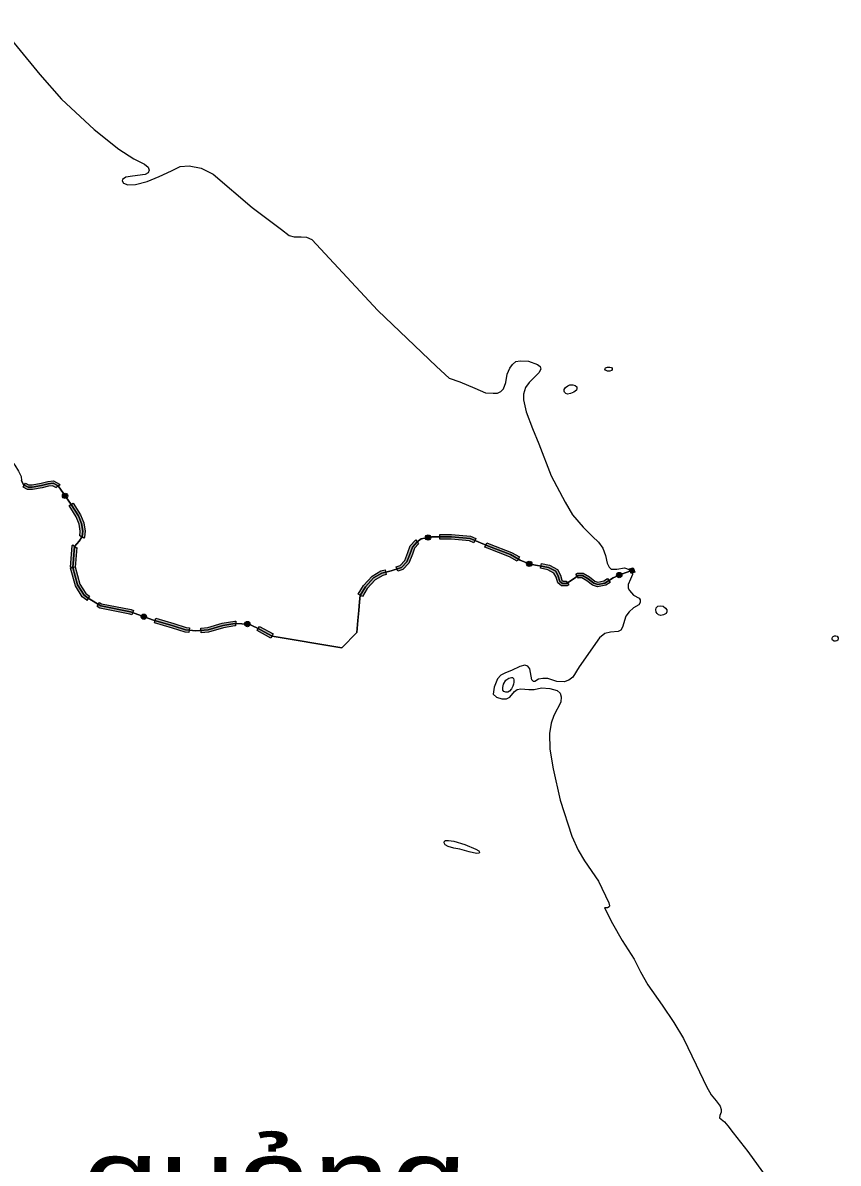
# Model space of a CAD drawing. Header units: metres. Extents: x -835890 to 1024355, y 79891 to 2211954.
# Drawn here: x -209098 to -140250, y 1499002 to 1595349 of the extents above; entities that cross this region are included whole.
import ezdxf
from ezdxf.enums import TextEntityAlignment as Align

# ---------------------------------------------------------------- set-up
doc = ezdxf.new("R2010")
doc.units = ezdxf.units.M
doc.header["$LTSCALE"] = 2200
for name, color, linetype, lineweight in [('11', 7, 'Continuous', 13), ('12', 7, 'Continuous', 13), ('37', 7, 'Continuous', 13), ('38', 7, 'Continuous', 13)]:
    doc.layers.add(name, color=color, linetype=linetype, lineweight=lineweight)
doc.layers.add('3', color=7, linetype='Continuous')

msp = doc.modelspace()

# ---------------------------------------------------------------- hatches: boundary and pattern name
at = {"layer": '37'}
for points in [[(-208882, 1556463), (-208608, 1556326), (-208321, 1556326), (-207553, 1556449), (-206988, 1556610), (-206496, 1556648), (-205989, 1556376), (-205947, 1556317), (-206272, 1556084), (-206261, 1556067), (-206582, 1556240), (-206917, 1556215), (-207466, 1556058), (-208289, 1555926), (-208702, 1555926), (-209061, 1556105)], [(-205396, 1555205, 1), (-205658, 1555570, 1)], [(-204838, 1554770), (-204220, 1553791), (-203947, 1553096), (-203840, 1552412), (-203886, 1551881), (-203940, 1551797), (-204276, 1552013), (-204276, 1552013), (-204243, 1552398), (-204335, 1552990), (-204579, 1553610), (-205176, 1554556)], [(-204565, 1550983), (-204534, 1551018), (-204677, 1549322), (-205075, 1549356), (-204922, 1551182), (-204867, 1551245)], [(-177561, 1549394), (-177228, 1549501), (-176848, 1549909), (-176579, 1550595), (-176378, 1551168), (-175942, 1551638), (-175908, 1551663), (-175673, 1551340), (-175675, 1551338), (-176028, 1550957), (-176204, 1550456), (-176503, 1549692), (-177006, 1549153), (-177439, 1549013)], [(-174660, 1551906, 1), (-175101, 1551815, 1)], [(-173888, 1552130), (-172899, 1552130), (-171285, 1551968), (-170853, 1551791), (-171004, 1551421), (-171382, 1551576), (-172919, 1551730), (-173888, 1551730)], [(-169927, 1551413), (-169715, 1551327), (-167845, 1550597), (-167155, 1550219), (-167347, 1549868), (-168014, 1550234), (-169863, 1550955), (-170078, 1551043)], [(-204683, 1549391), (-204288, 1547933), (-203779, 1547126), (-203470, 1546896), (-203472, 1546897), (-203681, 1546556), (-203695, 1546564), (-204078, 1546850), (-204658, 1547771), (-205069, 1549286)], [(-166131, 1549550, 1), (-166545, 1549725, 1)], [(-165315, 1549660), (-164631, 1549517), (-163953, 1549160), (-163693, 1548677), (-163578, 1548272), (-163459, 1548170), (-163249, 1548170), (-163227, 1548186), (-162998, 1547859), (-163123, 1547770), (-163607, 1547770), (-163929, 1548047), (-164066, 1548526), (-164248, 1548863), (-164768, 1549137), (-165396, 1549268)], [(-157858, 1549213), (-157561, 1549312), (-157434, 1548932), (-157731, 1548833)], [(-180771, 1547073), (-180335, 1547806), (-179608, 1548601), (-178863, 1549041), (-178508, 1549126), (-178415, 1548738), (-178711, 1548666), (-179353, 1548287), (-180012, 1547567), (-180427, 1546868)], [(-162414, 1548763), (-162274, 1548865), (-161776, 1548865), (-161244, 1548545), (-160788, 1548180), (-160543, 1548098), (-160033, 1548206), (-159730, 1548399), (-159515, 1548062), (-159879, 1547830), (-160567, 1547685), (-160983, 1547824), (-161473, 1548216), (-161887, 1548465), (-162144, 1548465), (-162179, 1548439)], [(-158530, 1548778, 1), (-158943, 1548599, 1)], [(-202620, 1546374), (-202447, 1546268), (-199961, 1545772), (-199754, 1545699), (-199888, 1545322), (-200067, 1545386), (-202595, 1545890), (-202829, 1546033)], [(-198667, 1545099, 1), (-199091, 1545250, 1)], [(-197878, 1545038), (-196352, 1544590), (-195311, 1544264), (-195029, 1544232), (-195074, 1543835), (-195394, 1543871), (-196468, 1544207), (-197991, 1544654)], [(-194073, 1544204), (-193483, 1544254), (-192257, 1544627), (-191209, 1544809), (-191119, 1544804), (-191141, 1544405), (-191185, 1544407), (-192165, 1544237), (-193407, 1543859), (-194040, 1543805)], [(-189907, 1544536, 1), (-190356, 1544561, 1)], [(-189115, 1544352), (-187959, 1543713), (-188153, 1543363), (-189309, 1544001)]]:
    msp.add_hatch(color=256, dxfattribs=at).paths.add_polyline_path(points)

# ---------------------------------------------------------------- linework, layer by layer
at = {"layer": '11'}
for points in [[(-211273, 1595349), (-207675, 1590987), (-205845, 1588901), (-203086, 1586344), (-201001, 1584665), (-199730, 1583851), (-198815, 1583394), (-198510, 1583139), (-198433, 1582910), (-198510, 1582681), (-198764, 1582529), (-199832, 1582401), (-200391, 1582300), (-200671, 1582122), (-200722, 1581994), (-200594, 1581791), (-200238, 1581664), (-199590, 1581676), (-198598, 1581931), (-197581, 1582363), (-196539, 1582847), (-195802, 1583203), (-195064, 1583254), (-194047, 1583076)], [(-194047, 1583076), (-193018, 1582554), (-189738, 1579756), (-187246, 1577873), (-186610, 1577390), (-186178, 1577263), (-185593, 1577263), (-185136, 1577238), (-184691, 1577047), (-179110, 1571031), (-174177, 1566299), (-173084, 1565332), (-172207, 1565011), (-170935, 1564477), (-170020, 1564096), (-169385, 1564045), (-169029, 1564045), (-168723, 1564197), (-168520, 1564426), (-168317, 1564960), (-168190, 1565672), (-167986, 1566181), (-167757, 1566486), (-167478, 1566740), (-167096, 1566791), (-166410, 1566765), (-165647, 1566486), (-165418, 1566308), (-165367, 1566079), (-165520, 1565774), (-166333, 1564960), (-166664, 1564528), (-166817, 1563969), (-166817, 1563485), (-166588, 1562468), (-166049, 1561079), (-165533, 1559767), (-164473, 1557085), (-163294, 1554845), (-162690, 1553769), (-161777, 1552738), (-160982, 1551942), (-160481, 1551470), (-160127, 1550969), (-159892, 1550350), (-159744, 1549702), (-159597, 1549348), (-159420, 1549201), (-158949, 1549201), (-158301, 1549289), (-157888, 1549171), (-157754, 1549037), (-158538, 1548775), (-159263, 1548459), (-159956, 1548018), (-160555, 1547892), (-160886, 1548002), (-161358, 1548381), (-161831, 1548665), (-162209, 1548665), (-162556, 1548412), (-163186, 1547970), (-163533, 1547970), (-163754, 1548160), (-163880, 1548601), (-164100, 1549012), (-164699, 1549327), (-165456, 1549485), (-166275, 1549611), (-167094, 1549958), (-167930, 1550415), (-169789, 1551141), (-171333, 1551772), (-172909, 1551930), (-174548, 1551930), (-175462, 1551740), (-175809, 1551488), (-176203, 1551062), (-176392, 1550526), (-176675, 1549800), (-177117, 1549327), (-177999, 1549043), (-178787, 1548854), (-179480, 1548444), (-180174, 1547687), (-180599, 1546970), (-180676, 1546418), (-180734, 1545700), (-180820, 1544866), (-180906, 1543831), (-182155, 1542552), (-188056, 1543538), (-189334, 1544244), (-190007, 1544542), (-191197, 1544608), (-192211, 1544432), (-193445, 1544057), (-194481, 1543968), (-195352, 1544068), (-196410, 1544399), (-198063, 1544884)], [(-204876, 1549339), (-204728, 1551100), (-204330, 1551558), (-204081, 1551947), (-204041, 1552405), (-204141, 1553043), (-204400, 1553701), (-205007, 1554663), (-206125, 1556221), (-206539, 1556444), (-206952, 1556412), (-207509, 1556253), (-208305, 1556126), (-208655, 1556126), (-209037, 1556317), (-209196, 1556667)], [(-198063, 1544884), (-200014, 1545579), (-202521, 1546079), (-203583, 1546730), (-203929, 1546988), (-204473, 1547852), (-204876, 1549339)]]:
    msp.add_lwpolyline(points, dxfattribs=at)
for points in [[(-159718, 1566246), (-159539, 1566265), (-159388, 1566227), (-159340, 1566151), (-159340, 1566057), (-159397, 1565972), (-159520, 1565925), (-159718, 1565925), (-159907, 1566000), (-159945, 1566085), (-159898, 1566189), (-159822, 1566227)], [(-159718, 1566246), (-159539, 1566265), (-159388, 1566227), (-159340, 1566151), (-159340, 1566057), (-159397, 1565972), (-159520, 1565925), (-159718, 1565925), (-159907, 1566000), (-159945, 1566085), (-159898, 1566189), (-159822, 1566227)], [(-162861, 1564020), (-163094, 1563982), (-163252, 1564027), (-163357, 1564133), (-163387, 1564238), (-163379, 1564365), (-163267, 1564538), (-163079, 1564689), (-162906, 1564764), (-162891, 1564764), (-162666, 1564764), (-162455, 1564704), (-162320, 1564598), (-162305, 1564456), (-162350, 1564320), (-162561, 1564148)]]:
    msp.add_lwpolyline(points, close=True, dxfattribs=at)
at = {"layer": '12'}
for points in [[(-211297, 1559024), (-210597, 1558642), (-210119, 1558387), (-209769, 1557973), (-209451, 1557463), (-209228, 1557018), (-209196, 1556667), (-209037, 1556317), (-208655, 1556126), (-208305, 1556126), (-207509, 1556253), (-206952, 1556412), (-206539, 1556444), (-206125, 1556221), (-205007, 1554663)], [(-205007, 1554663), (-204400, 1553701), (-204141, 1553043), (-204041, 1552405), (-204081, 1551947), (-204330, 1551558), (-204728, 1551100), (-204876, 1549339), (-204473, 1547852), (-203929, 1546988), (-203583, 1546730), (-202521, 1546079), (-200014, 1545579), (-198063, 1544884), (-196410, 1544399), (-195352, 1544068), (-194481, 1543968), (-193445, 1544057), (-192211, 1544432), (-191197, 1544608), (-190007, 1544542), (-189334, 1544244), (-188056, 1543538), (-182155, 1542552), (-180906, 1543831), (-180820, 1544866), (-180734, 1545700), (-180676, 1546418), (-180599, 1546970), (-180174, 1547687), (-179480, 1548444), (-178787, 1548854), (-177999, 1549043), (-177117, 1549327), (-176675, 1549800), (-176392, 1550526), (-176203, 1551062), (-175809, 1551488), (-175462, 1551740), (-174548, 1551930), (-172909, 1551930), (-171333, 1551772), (-169789, 1551141), (-167930, 1550415), (-167094, 1549958), (-166275, 1549611), (-165456, 1549485), (-164699, 1549327), (-164100, 1549012), (-163880, 1548601), (-163754, 1548160), (-163533, 1547970), (-163186, 1547970), (-162556, 1548412), (-162209, 1548665), (-161831, 1548665), (-161358, 1548381), (-160886, 1548002), (-160555, 1547892), (-159956, 1548018), (-159263, 1548459), (-158538, 1548775), (-157754, 1549037), (-157653, 1548935), (-157608, 1548744), (-157785, 1548331), (-157991, 1547889), (-157991, 1547594), (-157874, 1547388), (-157520, 1547005), (-157049, 1546739), (-156960, 1546592), (-156960, 1546386), (-157078, 1546179), (-157520, 1545914), (-157903, 1545590), (-158168, 1545207), (-158463, 1544293), (-158610, 1544028), (-158816, 1543910), (-159479, 1543866), (-159951, 1543748), (-160392, 1543394), (-162131, 1540948), (-162661, 1540063), (-162985, 1539798), (-163397, 1539680), (-164016, 1539710), (-164753, 1539945), (-165195, 1539945), (-165548, 1539886), (-165872, 1539710), (-165990, 1539710), (-166108, 1539827), (-166285, 1540771), (-166461, 1541006), (-166697, 1541065), (-167139, 1540977), (-167846, 1540623), (-168347, 1540417), (-168730, 1540240)], [(-168730, 1540240), (-169024, 1539916), (-169290, 1539208), (-169378, 1538619), (-169113, 1538383), (-168641, 1538236), (-168258, 1538236), (-167964, 1538383), (-167581, 1538855), (-167345, 1539032), (-167051, 1539091), (-166373, 1539032), (-165931, 1539032), (-165312, 1539150), (-164605, 1539120), (-163972, 1538928), (-163736, 1538722), (-163648, 1538398), (-163677, 1537956), (-164267, 1536836), (-164473, 1536187), (-164620, 1535303), (-164605, 1533987), (-164311, 1532308), (-163722, 1529686), (-162749, 1526622), (-162219, 1525444), (-161674, 1524545), (-160496, 1522837), (-159612, 1521010), (-159560, 1520755), (-159584, 1520659), (-159728, 1520587), (-159982, 1520570), (-159295, 1519260), (-158492, 1517828), (-157480, 1516241), (-156937, 1515172), (-156333, 1514077), (-155107, 1512342), (-154118, 1510897), (-153312, 1509530), (-152235, 1507313), (-151377, 1505474), (-150974, 1504790), (-150554, 1504282), (-150221, 1503827), (-150133, 1503546), (-150133, 1503318), (-150247, 1503029), (-150270, 1502832), (-150125, 1502714), (-149845, 1502486), (-149564, 1502171), (-149109, 1501558), (-147892, 1499989), (-146281, 1497764)]]:
    msp.add_lwpolyline(points, dxfattribs=at)
for points in [[(-155222, 1545264), (-155429, 1545333), (-155540, 1545430), (-155622, 1545568), (-155622, 1545596), (-155650, 1545761), (-155609, 1545927), (-155484, 1546052), (-155263, 1546093), (-155014, 1546052), (-154821, 1545900), (-154724, 1545748), (-154710, 1545582), (-154779, 1545444), (-154987, 1545319)], [(-140737, 1543189), (-140759, 1543263), (-140771, 1543342), (-140731, 1543438), (-140669, 1543512), (-140567, 1543557), (-140459, 1543563), (-140346, 1543517), (-140261, 1543399), (-140250, 1543291), (-140278, 1543195), (-140357, 1543133), (-140488, 1543104), (-140601, 1543116)], [(-167727, 1539304), (-167838, 1539090), (-167996, 1538895), (-168154, 1538811), (-168322, 1538811), (-168489, 1538867), (-168563, 1538969), (-168573, 1539183), (-168517, 1539481), (-168312, 1539806), (-168052, 1539983), (-167847, 1540029), (-167745, 1540029), (-167652, 1539946), (-167624, 1539834), (-167624, 1539648), (-167662, 1539472)], [(-172202, 1525531), (-172691, 1525612), (-173196, 1525759), (-173424, 1525906), (-173506, 1526069), (-173489, 1526199), (-173408, 1526264), (-173147, 1526264), (-172691, 1526199), (-171778, 1525922), (-170849, 1525547), (-170604, 1525400), (-170539, 1525286), (-170572, 1525189), (-170800, 1525172), (-171419, 1525303)]]:
    msp.add_lwpolyline(points, close=True, dxfattribs=at)
at = {"layer": '37'}
for points in [[(-208882, 1556463), (-208608, 1556326), (-208321, 1556326), (-207553, 1556449), (-206988, 1556610), (-206496, 1556648), (-205989, 1556376), (-205947, 1556317), (-206272, 1556084), (-206261, 1556067), (-206582, 1556240), (-206917, 1556215), (-207466, 1556058), (-208289, 1555926), (-208702, 1555926), (-209061, 1556105)], [(-204838, 1554770), (-204220, 1553791), (-203947, 1553096), (-203840, 1552412), (-203886, 1551881), (-203940, 1551797), (-204276, 1552013), (-204276, 1552013), (-204243, 1552398), (-204335, 1552990), (-204579, 1553610), (-205176, 1554556)], [(-204565, 1550983), (-204534, 1551018), (-204677, 1549322), (-205075, 1549356), (-204922, 1551182), (-204867, 1551245)], [(-177561, 1549394), (-177228, 1549501), (-176848, 1549909), (-176579, 1550595), (-176378, 1551168), (-175942, 1551638), (-175908, 1551663), (-175673, 1551340), (-175675, 1551338), (-176028, 1550957), (-176204, 1550456), (-176503, 1549692), (-177006, 1549153), (-177439, 1549013)], [(-173888, 1552130), (-172899, 1552130), (-171285, 1551968), (-170853, 1551791), (-171004, 1551421), (-171382, 1551576), (-172919, 1551730), (-173888, 1551730)], [(-169927, 1551413), (-169715, 1551327), (-167845, 1550597), (-167155, 1550219), (-167347, 1549868), (-168014, 1550234), (-169863, 1550955), (-170078, 1551043)], [(-204683, 1549391), (-204288, 1547933), (-203779, 1547126), (-203470, 1546896), (-203472, 1546897), (-203681, 1546556), (-203695, 1546564), (-204078, 1546850), (-204658, 1547771), (-205069, 1549286)], [(-165315, 1549660), (-164631, 1549517), (-163953, 1549160), (-163693, 1548677), (-163578, 1548272), (-163459, 1548170), (-163249, 1548170), (-163227, 1548186), (-162998, 1547859), (-163123, 1547770), (-163607, 1547770), (-163929, 1548047), (-164066, 1548526), (-164248, 1548863), (-164768, 1549137), (-165396, 1549268)], [(-157858, 1549213), (-157561, 1549312), (-157434, 1548932), (-157731, 1548833)], [(-180771, 1547073), (-180335, 1547806), (-179608, 1548601), (-178863, 1549041), (-178508, 1549126), (-178415, 1548738), (-178711, 1548666), (-179353, 1548287), (-180012, 1547567), (-180427, 1546868)], [(-162414, 1548763), (-162274, 1548865), (-161776, 1548865), (-161244, 1548545), (-160788, 1548180), (-160543, 1548098), (-160033, 1548206), (-159730, 1548399), (-159515, 1548062), (-159879, 1547830), (-160567, 1547685), (-160983, 1547824), (-161473, 1548216), (-161887, 1548465), (-162144, 1548465), (-162179, 1548439)], [(-202620, 1546374), (-202447, 1546268), (-199961, 1545772), (-199754, 1545699), (-199888, 1545322), (-200067, 1545386), (-202595, 1545890), (-202829, 1546033)], [(-197878, 1545038), (-196352, 1544590), (-195311, 1544264), (-195029, 1544232), (-195074, 1543835), (-195394, 1543871), (-196468, 1544207), (-197991, 1544654)], [(-194073, 1544204), (-193483, 1544254), (-192257, 1544627), (-191209, 1544809), (-191119, 1544804), (-191141, 1544405), (-191185, 1544407), (-192165, 1544237), (-193407, 1543859), (-194040, 1543805)], [(-189115, 1544352), (-187959, 1543713), (-188153, 1543363), (-189309, 1544001)]]:
    msp.add_lwpolyline(points, close=True, dxfattribs=at)
for centre in [(-205527, 1555388), (-174881, 1551861), (-166338, 1549638), (-158736, 1548688), (-198879, 1545174), (-190131, 1544549)]:
    msp.add_circle(centre, 225, dxfattribs=at)
at = {"layer": '38'}
msp.add_lwpolyline([(-188056, 1543538), (-182155, 1542552), (-180906, 1543831), (-180820, 1544866), (-180734, 1545700), (-180676, 1546418), (-180599, 1546970)], dxfattribs=at)

# ---------------------------------------------------------------- texts
at = {"layer": '3', "width": 1.25}
msp.add_text('quảng', height=7000, dxfattribs=at).set_placement((-187847, 1494156), align=Align.CENTER)

doc.saveas('drawing.dxf')
